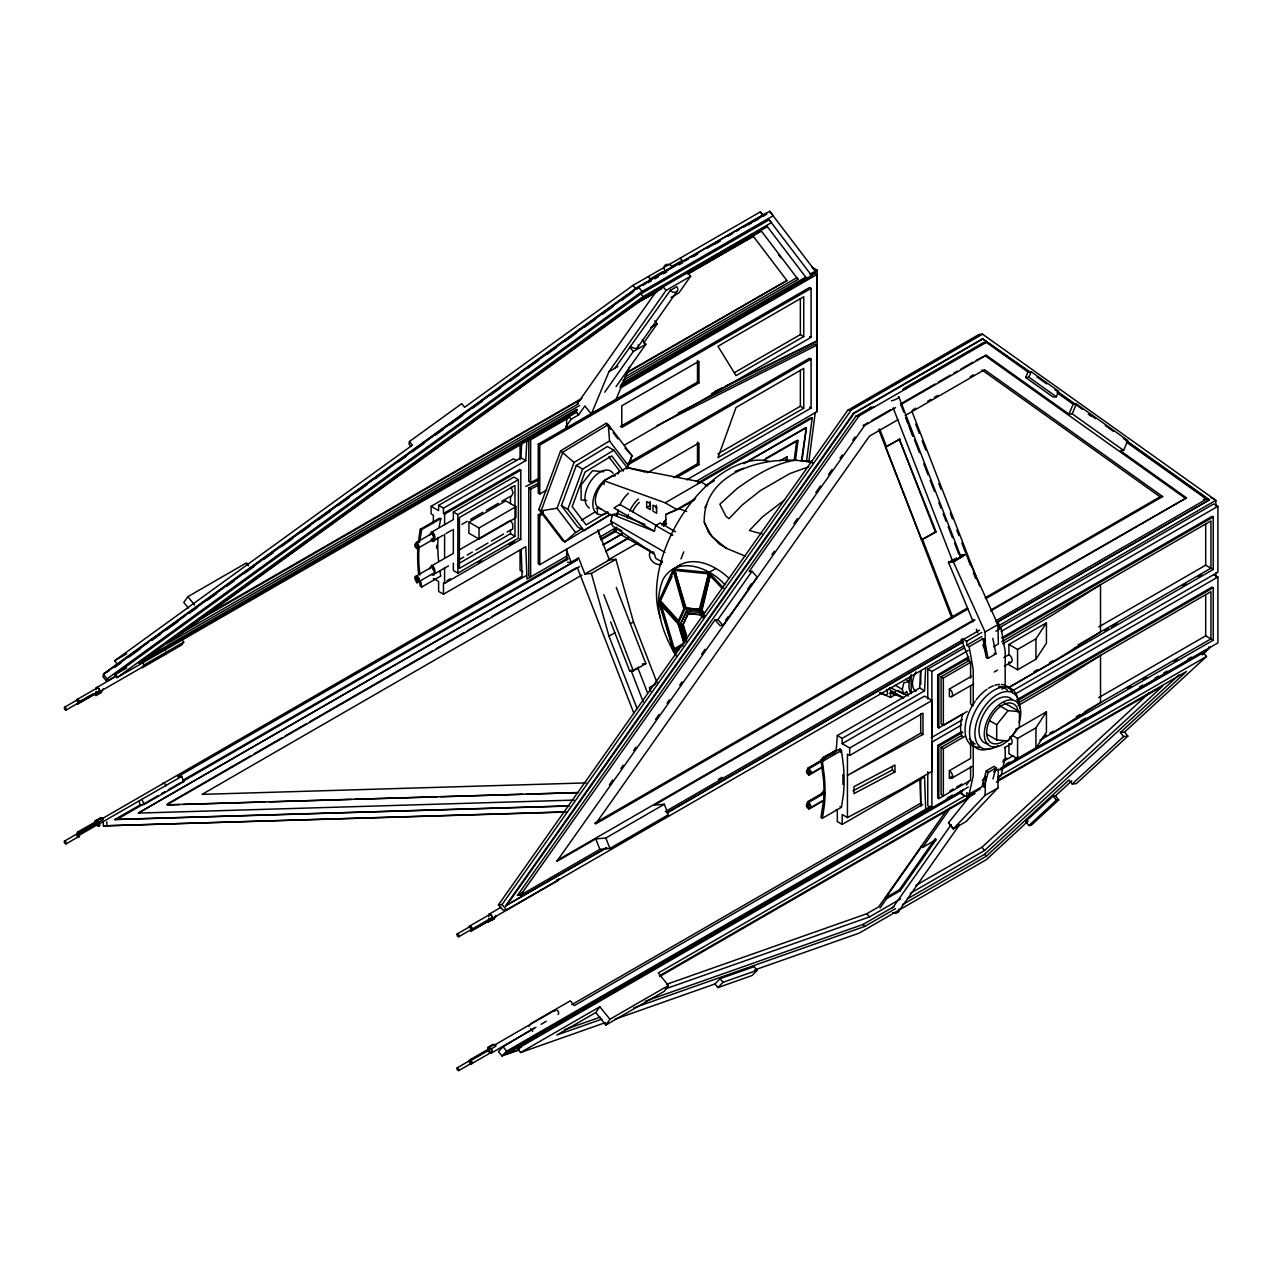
<?xml version="1.0" encoding="UTF-8"?>
<svg xmlns="http://www.w3.org/2000/svg" width="1282" height="1282" viewBox="0 0 1282 1282"><rect width="100%" height="100%" fill="white"/><g stroke="black" fill="none" stroke-linecap="round" stroke-linejoin="round"><path stroke-width="1.5" d="M911.133 693.594L911.133 674.492M970.362 795.497L948.52 822.756L953.263 828.973L985.073 795.369L985.538 776.539L982.3 780.594M953.263 828.973L966.099 821.57L997.909 787.965L998.374 769.136L993.55 771.908M813.012 462.85C771.876 452.867 702.248 469.805 704.299 522.527L711.75 536.533L726.413 548.343L745.179 556.1M433.348 522.832L433.348 515.092L431.105 513.794L431.105 506.326L438.604 510.653L438.604 505.348L520.941 457.802L521.726 442.498M438.604 505.348L443.476 508.153L525.812 460.607L526.886 439.566M821.281 761.171L822.595 757.742L836.201 750.739L837.322 735.548L919.675 688.001L920.54 670.79M837.322 735.548L842.194 738.352L924.546 690.806L925.7 667.858M597.236 513.729L597.62 507.047M429.678 535.091L431.617 531.533C434.951 533.072 436.136 538.873 433.604 541.549L430.992 540.043M429.678 568.823L431.617 565.266C434.951 566.804 436.136 572.605 433.604 575.298L431.617 574.624M469.516 927.431C470.157 924.61 473.427 929.963 470.686 929.354M418.301 542.158L420.272 529.306L439.309 518.313L440.784 518.569L439.117 526.918M419.486 542.366L421.73 529.562L440.784 518.569M786.09 460.847L786.94 456.857L786.411 460.815M794.151 460.414L796.747 440.559L798.045 440.447L795.449 460.302M801.33 461.264L806.362 427.659L801.987 461.2M806.474 461.664L812.195 417.996L809.92 418.204L697.408 483.17M808.814 461.969L815.304 412.355M76.84 700.629C77.962 697.777 80.622 704.187 77.641 702.376M106.582 681.239L106.983 678.899L642.074 291.463L773.254 215.729L769.697 211.29L638.5 287.024L103.425 674.444L103.025 676.8L106.582 681.239L116.598 675.47M763.415 215.713L760.338 211.883L632.988 285.389L464.629 407.291L461.712 403.67L409.455 441.505L409.006 444.085L410.961 446.521M822.419 818.253L824.374 805.4A166.596 96.182 60 0 0 824.374 776.604L822.419 761.492L820.961 760.05L840.014 749.057L841.473 750.483L843.428 765.61A166.596 96.182 60 0 1 843.428 794.407L841.473 807.259L822.419 818.253L820.961 817.515L823.621 800.112A151.004 87.176 60 0 0 823.621 780.546L820.961 760.05M662.554 562.269L655.759 558.343L654.365 553.952L612.443 525.892L610.937 521.149L612.476 514.563L617.555 513.441L644.91 524.354M617.555 513.441L618.325 510.156M612.476 514.563L654.397 531.293L655.759 525.476L660.166 522.928L675.486 531.774M908.185 696.174L906.662 691.431L903.81 694.107L902.288 689.347L903.826 682.777L908.906 681.655L910.06 676.72M699.315 609.463L700.116 609.367L686.078 607.972L674.749 570.442L685.277 608.085L699.315 609.463L708.513 573.615M705.02 616.193L699.94 610.841L708.946 572.525L715.677 568.631M703.93 613.133L701.414 610.488L710.308 575.009L702.023 610.28L704.539 612.924M433.396 537.783L432.595 538.793M430.448 568.343C432.483 562.75 436.89 574.368 432.306 573.903L416.938 582.765C409.423 571.131 424.679 577.108 416.938 582.765M821.361 793.718L823.22 791.363L825.207 792.981M822.05 794.439L823.397 792.709L824.871 793.911M986.291 770.835L982.316 785.578L984.127 787.18L988.102 772.453L995.97 767.902L994.159 766.299L986.291 770.835L988.102 772.453M992.989 778.959L995.97 767.902M610.28 514.37L564.817 541.917L562.574 540.619L538.857 509.515L560.603 450.863L606.049 423.3L608.293 424.598L632.01 455.703L627.267 468.539M575.586 532.511L557.077 508.233L574.048 462.449L609.527 440.944L608.293 424.598L562.846 452.161L541.116 510.829L564.817 541.917L575.586 532.511L582.348 528.408M610.264 514.707L584.031 530.604L577.653 526.934L561.404 505.605L576.307 465.414L607.46 446.521L613.822 450.19L627.763 468.475M584.031 530.604L567.782 509.291L582.669 469.084L613.822 450.19M617.956 474.148L619.302 470.51L608.838 456.793M626.674 468.875L632.01 455.703L625.023 448.187M565.586 427.114L571.147 419.214L578.567 414.919L584.864 405.961L591.355 414.038L608.966 371.684L666.063 290.437L690.597 276.271L686.944 271.736M629.67 366.716L615.889 399.872L591.355 414.038M1025.648 377.501L1027.972 372.004L1031.209 371.716L1058.692 391.282L1056.368 396.779L1053.131 397.083L1025.648 377.501L1028.885 377.212L1056.368 396.779M1028.885 377.212L1031.209 371.716M976.099 360.322L986.291 355.242L1068.964 414.118L1073.162 404.183L1076.399 403.894L1127.84 440.527L1123.625 450.447L1120.388 450.735L1186.523 497.849L990.617 610.953M1068.964 414.118L1072.201 413.83L1076.399 403.894M680.181 565.106L673.435 569L658.724 601.514L673.435 651L676.159 653.884M659.942 601.37L673.435 571.548L683.851 608.758L678.114 621.433L659.942 601.37L671.976 576.644M678.114 621.433L681.495 615.825M684.203 642.715L678.418 623.26L684.732 609.335L673.435 569L708.946 572.525L723.961 588.374M685.533 641.945L680.309 624.35L686.062 611.642L691.142 611.386M680.309 624.35L687.184 610.985M686.799 639.205L682.665 625.279L687.825 613.838L701.062 614.655L703.562 617.283M682.665 625.279L688.578 613.405M430.736 534.033C434.261 530.075 435.64 543.456 431.393 538.969M704.828 507.704L706.702 504.547M1008.95 644.461L1017.571 649.445L1035.936 638.837L1046.433 622.828L1046.433 643.163L1035.936 659.188L1017.571 669.781L1008.95 664.813L1008.95 661.993A4.503 2.596 60 0 0 1012.139 660.15A4.503 2.596 60 0 0 1008.95 654.637L1008.95 644.461L1046.433 622.828M1035.936 727.839L1046.433 711.831L1046.433 732.166L1035.936 748.175L1035.936 727.839L1017.571 738.448L1012.395 735.451M661.8 525.123L664.268 521.518A16.81 9.711 -60 0 1 666.143 519.418M895.509 691.687L893.346 693.546L889.612 693.177M248.58 565.699L246.352 562.926L187.861 596.691L183.807 602.46L188.278 608.021M141.853 667.377L144.209 664.909L183.727 642.09L182.108 640.071M183.727 642.09L181.691 644.974L142.174 667.794M577.156 403.958L656.592 290.934M614.847 368.287L670.39 290.341L676.768 286.655A4.503 3.558 35.1 0 1 676.335 291.927A4.503 3.558 35.1 0 1 670.39 290.341M604.735 392.18L633.324 351.508L645.84 344.281L642.266 339.842M637.731 347.326L677.072 291.335M643.66 343.063L657.185 323.801L654.765 320.772M690.597 276.271L678.931 292.889L671.063 297.424M616.097 386.587L645.84 344.281M528.809 1026.497L530.844 1023.613L570.362 1000.793L574.256 1005.649L922.736 804.439M595.793 1012.524L599.848 1006.755L609.912 1019.27L605.841 1025.039L595.793 1012.524L556.789 1035.039L601.867 1019.142M960.09 791.074L964.304 796.33L658.323 972.99L668.387 985.505L664.332 991.274L605.841 1025.039M947.061 809.615L878.699 906.871L866.856 913.713L666.608 984.32M921.774 846.441L885.814 897.608L899.339 889.804L935.299 838.636L936.116 839.646L900.14 890.814L886.615 898.618L880.029 907.993M921.454 846.04L922.591 847.45L950.635 807.548M960.731 793.173L963.327 789.504M966.484 785.017L969.625 780.53M892.56 908.009L951.212 824.566M898.121 912.111L958.84 825.72M963.695 645.92L506.614 909.819L503.041 910.14L498.426 904.884L847.787 410.24L978.967 334.49L982.541 334.169L1215.849 500.333L1215.849 506.23M498.426 904.884L501.999 904.563L851.344 409.92L982.541 334.169M606.819 847.755L505.573 905.813L853.395 413.333L982.509 338.785L1030.504 372.325M506.374 905.749L854.197 413.269L983.31 338.72M975.009 619.959L654.269 805.144L664.332 804.247L668.387 814.711L609.912 848.46L599.848 849.373L520.556 895.14L517.479 895.413L855.943 416.169L871.247 407.339M520.556 895.14L714.987 619.847L717.904 619.591L752.037 571.275L757.117 577.06L723 625.376L720.083 625.632L714.987 619.847M1027.972 372.004L986.371 342.374L859.036 415.897L749.105 571.532L752.037 571.275M609.383 784.808L612.844 779.905M620.905 768.479L623.212 765.21M633.596 750.515L635.904 747.246M655.519 719.49L658.964 714.587M667.041 703.161L669.348 699.892M679.732 685.197L682.04 681.928M701.639 654.173L705.1 649.269M725.868 619.879L728.176 616.61M747.775 588.855L751.236 583.951M771.988 554.561L774.296 551.292M793.911 523.537L797.372 518.633M815.817 492.512L820.432 485.974M828.509 474.548L831.97 469.645M840.031 458.219L842.338 454.95M852.722 440.255L855.03 436.986M895.541 407.628L864.725 425.416L556.789 861.408L595.793 838.909L605.841 838.011L664.332 804.247M95.14 693.754L96.022 695.549L101.262 692.52L103.137 688.851M493.073 918.729L495.701 916.79L493.81 919.162L487.817 921.758L493.81 919.162M996.707 739.922L996.707 724.779L1008.069 710.645L1019.43 711.67L1019.43 726.814L1008.069 740.948L996.707 739.922L986.435 733.993M534.418 1028.052L503.041 1046.753L498.426 1051.544L501.999 1055.983L518.986 1049.99M501.999 1055.983L506.614 1051.208L930.876 806.25M714.987 983.951L720.083 978.679L754.201 966.644L757.117 970.282L752.037 975.554L717.904 987.589L714.987 983.951L614.943 1019.238M717.904 987.589L723 982.316L757.117 970.282M64.404 841.184L64.453 843.059L66.039 843.909L78.779 836.553L78.731 834.694L77.144 833.829L64.404 841.184L65.991 842.05L66.039 843.909M77.144 833.829L77.016 835.335M469.821 926.678L457.081 934.033L457.37 936.229L458.716 936.757L490.83 918.297A2.067 1.186 60 0 0 491.855 916.838A2.067 1.186 60 0 0 490.061 914.611A2.067 1.186 60 0 0 489.035 916.085M458.716 936.757L458.668 934.882L457.081 934.033M616.818 527.96L613.966 530.636L654.365 553.952M915.749 885.477L981.964 847.242L1149.778 692.376M910.268 893.378L984.56 850.479L1162.678 686.094L996.338 782.132M907.624 898.714L984.672 854.245L1179.055 674.845M1202.644 653.916L1209.984 647.138M1202.147 654.878L1209.487 648.099L1208.686 647.09M902.4 904.691L986.291 856.264L1068.964 779.969L1072.201 784.007L1076.399 783.59L1127.84 736.124L1124.586 732.086L1120.388 732.503L1123.625 736.541L1127.84 736.124M1120.388 732.503L1186.523 671.464L997.54 780.562M1055.455 795.882L1058.692 799.92L1031.209 825.288L1028.885 825.528L1025.648 821.49L1053.131 796.122L1055.455 795.882L1071.8 780.802M1124.586 732.086L1206.474 656.512L1203.381 652.682L1000.072 770.065M1072.201 784.007L1123.625 736.541M1028.885 825.528L1056.368 800.16L1058.692 799.92M822.627 759.585L824.374 759.729M77.192 699.94L64.453 707.295L64.629 709.443L65.991 710.068L98.265 691.655A2.067 1.186 60 0 0 99.323 690.357A2.067 1.186 60 0 0 97.752 688.065A2.067 1.186 60 0 0 96.422 688.979M65.991 710.068L66.039 708.257L64.453 707.295M457.129 1067.874L457.081 1069.685L458.668 1070.662L471.407 1063.307L471.472 1061.496L469.869 1060.518L457.129 1067.874L458.716 1068.851L458.668 1070.662M469.869 1060.518L469.661 1061.945M97.881 819.839L100.509 817.676L103.137 818.317L103.137 819.615L78.41 833.909L78.41 835.447M607.892 512.672A21.297 12.291 -60 0 1 592.957 506.166A21.297 12.291 -60 0 1 603.998 480.734L611.786 476.231A21.297 12.291 -60 0 1 615.424 475.862M129.001 656.384L117.672 664.589L114.579 660.759L412.371 445.126L409.455 441.505M765.931 213.213L636.817 287.761L104.082 673.483L109.291 670.486M135.491 651.689L148.44 642.298M153.311 638.789L167.894 628.228M172.75 624.703L185.714 615.328M195.425 608.293L205.152 601.242M210.008 597.732L224.59 587.172M232.683 581.307L244.029 573.102M250.503 568.407L261.849 560.202M269.941 554.337L281.287 546.116M287.761 541.421L303.962 529.69M307.215 527.351L320.163 517.96M325.035 514.451L337.983 505.06M344.473 500.365L357.438 490.99M362.293 487.464L376.876 476.92M381.732 473.395L396.314 462.834M404.407 456.969L414.134 449.934M418.99 446.408L433.572 435.864M441.665 429.999L453.011 421.778M459.485 417.083L475.686 405.368M478.939 403.013L490.269 394.808M496.759 390.113L512.96 378.382M516.197 376.043L529.162 366.652M534.017 363.127L548.6 352.582M553.455 349.057L568.038 338.496M576.131 332.631L585.858 325.596M590.714 322.086L605.296 311.526M613.389 305.661L624.735 297.44M627.972 295.1L634.462 290.405M114.611 667.457L121.085 662.762M129.178 656.897L140.523 648.692M151.853 640.487L159.946 634.622M166.42 629.927L177.765 621.722M189.095 613.517L197.188 607.652M206.915 600.617L216.626 593.582M226.337 586.547L234.43 580.698M244.157 573.663L253.868 566.628M263.579 559.593L273.29 552.558M281.399 546.693L292.729 538.488M300.821 532.623L310.532 525.588M318.641 519.723L329.971 511.518M338.063 505.653L349.409 497.448M355.883 492.769L367.213 484.548M375.305 478.699L386.651 470.494M397.981 462.273L406.074 456.424M412.548 451.729L423.893 443.524M435.223 435.319L443.316 429.454M449.79 424.759L462.754 415.384M472.465 408.349L482.176 401.314M490.269 395.449L499.996 388.414M509.707 381.379L519.418 374.344M527.511 368.479L538.857 360.274M546.949 354.425L556.66 347.39M564.769 341.525L576.099 333.32M584.191 327.455L595.521 319.25M602.011 314.555L613.341 306.35M621.433 300.485L632.763 292.28M114.691 674.845L640.856 293.882L769.152 219.815L771.427 222.635L643.131 296.703L116.966 677.665L114.691 674.845L126.646 667.938M767.389 226.658L641.929 299.091L138.793 663.387L577.477 410.112M219.895 604.735L203.694 616.466L581.932 398.333M223.132 602.396L257.137 577.781M260.374 575.426L336.493 520.316M339.73 517.976L373.735 493.346M376.972 491.006L410.977 466.376M414.214 464.036L582.637 342.086M585.874 339.746L619.895 315.116M623.132 312.776L636.08 303.401L656.721 291.495M784.648 499.948L762.47 516.87L749.377 530.508L762.117 533.921M1051.705 733.416L1100.517 702.632L1100.517 655.406L1051.705 686.174L1018.116 705.581M581.435 520.22L594.816 512.111M607.86 511.742L586.146 524.915L572.189 506.614L584.977 472.097L611.722 455.895L623.34 471.135M488.698 1051.993L488.57 1047.779L493.81 1044.75L495.701 1044.958L495.701 1046.256L470.959 1060.551A2.067 1.186 60 0 1 471.984 1063.195A2.067 1.186 60 0 1 470.206 1063.355M649.397 279.348L663.098 271.447M671.656 266.496L681.928 260.567M639.478 287.264L636.08 289.235L632.988 285.389M642.875 285.309L646.272 283.338M685.037 260.967L688.45 258.996M691.863 257.025L695.261 255.07M707.199 248.179L717.423 242.266M727.647 236.369L732.759 233.42M736.156 231.449L739.57 229.478M742.967 227.523L746.38 225.552M751.492 222.603L754.906 220.632M758.303 218.661L761.716 216.69M647.955 282.793L651.4 280.806M654.846 278.819L658.291 276.832M663.451 273.851L666.896 271.864M678.947 264.909L682.393 262.922M694.443 255.967L697.889 253.98M715.1 244.029L720.26 241.048M747.807 225.151L751.252 223.164M754.697 221.177L758.127 219.19M763.303 216.209L766.748 214.222M643.003 297.28L646.448 295.293M651.593 292.328L661.913 286.367M673.947 279.428L677.377 277.441M689.412 270.502L692.841 268.515M696.286 266.528L699.716 264.541M711.75 257.602L716.91 254.621M720.34 252.634L723.785 250.647M727.215 248.66L732.375 245.695M749.553 235.76L752.999 233.789M692.825 270.646L753.319 236.305L687.985 274.028M662.009 288.546L639.718 301.414L166.884 643.756L579.576 405.497M687.713 273.691L761.428 231.145L798.045 279.364L622.924 380.466M657.041 291.895L636.08 303.401M650.903 327.439L657.185 323.801M608.966 371.684L617.972 366.476M114.579 660.759L126.646 653.788M627.026 372.293L786.94 280.566L625.632 373.703M202.396 618.052L580.522 399.728M174.256 637.138L578.278 403.878M625.087 376.86L796.747 277.745L798.045 279.364M810.224 274.124L817.131 270.133L817.131 411.522M141.597 660.583L576.836 409.311M621.914 383.27L805.721 277.152L806.362 277.97L620.841 385.081M812.355 273.771L815.833 271.768L769.697 211.29M96.262 687.793L116.598 676.063M76.76 699.716L96.631 688.242M542.59 430.736L547.767 427.739M620.264 385.882L623.725 383.895M627.17 381.892L632.347 378.911M635.808 376.908L639.253 374.921M642.715 372.934L647.891 369.937M666.88 358.976L677.233 352.999M689.315 346.012L692.761 344.025M704.844 337.054L708.305 335.051M713.481 332.07L716.926 330.067M720.388 328.08L723.833 326.093M729.009 323.096L732.471 321.109M735.916 319.106L739.377 317.119M751.46 310.148L756.636 307.151M760.082 305.164L763.543 303.161M766.989 301.174L772.165 298.177M798.061 283.226L801.506 281.239M806.698 278.258L815.32 273.274L817.195 274.348L817.195 340.868L725.868 386.01M116.966 677.665L576.772 412.211M620.039 387.228L812.195 276.287L769.152 219.815M568.631 417.852L530.652 439.79L530.652 482.465L539.61 478.042M620.424 387.965L817.195 274.348M92.544 694.091L77.641 702.696L77.529 703.914L99.147 691.383M77.641 703.994L95.269 693.818M99.515 691.831L165.843 653.532M546.677 489.996L539.754 494.003L538.264 493.121L538.264 444.181L809.583 287.521L811.089 288.386L811.089 337.342L624.446 445.11M431.105 506.326L513.457 458.78L516.454 460.51M575.057 424.23L566.644 429.085L566.644 417.788M578.406 422.291L581.772 420.336M585.137 418.397L590.185 415.48M538.264 444.181L539.754 445.046L811.089 288.386M443.476 508.153L443.476 513.489L519.675 469.484L520.796 470.141L520.796 539.369L444.598 583.374L443.476 582.717L443.476 594.207L438.604 591.403L438.604 581.531L433.348 578.503M443.476 513.489L444.598 514.13L520.796 470.141M432.306 531.758L453.347 519.611L453.347 512.015L513.89 477.064L518.393 479.66L518.393 538.168L457.85 573.134L453.347 570.538L453.347 563.038M453.347 512.015L457.85 514.611L518.393 479.66M416.938 542.142C423.989 553.055 409.679 547.446 416.938 542.142L432.306 533.264M620.296 426.585L697.488 382.02L698.978 382.885L698.978 361.252L621.786 405.817L621.786 427.451L698.978 382.885M416.938 548.808L432.306 539.93M432.306 541.453L443.059 535.235M446.056 533.504L451.889 530.139M462.001 524.306L467.193 521.293M470.654 519.306L482.785 512.303M486.247 510.3L498.361 503.313M501.823 501.31L510.492 496.31L510.492 503.714M468.924 522.143L505.797 500.861L515.909 506.694L515.909 517.768L479.035 539.065L468.924 533.216L468.924 522.143L479.035 527.992L515.909 506.694M734.362 372.693L800.369 334.586L803.75 336.525L803.75 296.719L717.936 346.268L736.044 375.626L803.75 336.525M432.306 565.49L453.347 553.343L453.347 529.29M458.539 550.347L510.492 520.348L512.752 524.082L512.752 528.937L507.015 532.046M416.938 575.65L432.306 566.788M433.925 574.256L448.492 565.843M460.27 559.032L463.731 557.045M467.193 555.042L472.385 552.045M475.862 550.042L487.977 543.039M491.439 541.036L503.554 534.049M612.347 522.784L539.754 564.689L538.264 563.824L538.264 514.867L543.44 511.871M628.132 462.978L809.583 358.223L811.089 359.088L811.089 408.045L686.655 479.885M538.264 514.867L539.754 515.733L543.215 513.729M627.908 464.853L811.089 359.088M458.267 563.856L510.492 533.713L514.979 536.309L514.979 485.461L459.405 517.543L459.405 568.391L514.979 536.309M603.998 484.612L603.998 480.734L626.85 467.529L701.174 482.032L707.76 485.846M419.47 581.034L420.272 586.082L421.73 587.028L440.784 576.035L439.87 570.891M446.937 580.73L450.399 578.727M478.106 562.718L481.567 560.731M509.291 544.722L514.483 541.725M647.522 472.705L698.978 442.995L698.978 464.629L676.688 477.497M443.476 594.207L525.812 546.661L526.982 579.047L566.9 556.067M673.467 477.625L697.488 463.763L698.978 464.629M717.984 453.796L800.369 406.234L803.75 408.189L803.75 368.383L736.044 407.468L717.936 457.738L803.75 408.189M77.529 834.951L77.529 832.098L95.269 822.002L95.269 820.704L103.137 818.317M103.025 818.188L522.111 576.227L521.149 549.561M76.76 835.415A2.067 1.186 60 0 1 77.641 833.46L97.512 822.002M526.293 575.554L177.797 776.748L181.691 776.411L183.727 781.635L144.209 804.455L140.315 804.792L114.691 819.583L568.839 806.025M79.131 834.021L93.538 825.704M79.292 835.191L99.147 823.733M646.673 507.512L650.343 509.627L650.343 503.634L646.673 501.518L646.673 507.512L650.038 505.557L650.038 501.566M99.515 823.701L181.691 776.411M599.704 537.126L616.786 527.19M696.238 481.327L817.195 411.57L817.195 345.05L815.32 343.961L678.29 412.884M183.294 779.985L567.573 558.119M600.473 539.129L616.049 530.139M603.998 480.734L665.198 502.8L701.174 482.032M114.691 819.583L116.966 819.39L158.055 795.673M161.484 793.686L164.929 791.699M168.359 789.712L180.393 782.773M568.118 558.92L182.108 781.78L183.727 781.635M601.002 539.93L616.578 530.94M699.668 482.961L812.195 417.996M567.445 562.413L571.147 562.093L578.567 557.798L584.864 574.032L591.355 573.455L615.889 559.289L633.5 621.978L657.185 683.05M139.866 812.147L576.836 559.865M602.844 544.85L621.914 533.841M705.148 485.782L708.609 483.779M748.496 460.751L805.721 427.723M138.136 813.141L577.477 559.801M603.485 544.786L622.571 533.777M705.805 485.718L714.475 480.718M743.945 463.699L806.362 427.659M665.839 524.402L665.839 514.419L676.736 509.467L665.198 502.8M674.492 510.765L695.581 498.586M167.317 803.958L250.551 755.915M254.012 753.912L281.768 737.887M285.229 735.884L306.045 723.881M309.507 721.878L432.611 650.791M436.088 648.788L463.828 632.779M467.305 630.776L488.105 618.757M491.567 616.754L576.531 567.702M607.748 549.674L628.565 537.671M765.546 458.587L796.747 440.559M665.839 514.419L679.348 508.714L694.315 500.076M579.576 566.58L166.884 804.84L577.862 792.58M605.585 551.564L628.116 538.552M763.367 460.462L798.045 440.447M663.772 526.053L664.268 521.518M663.435 525.796L666.704 523.921L663.772 522.239M586.082 782.901L202.075 794.359L581.932 575.057M607.956 560.026L637.763 542.975M779.68 460.895L786.94 456.857M902.704 390.113L906.15 388.125M584.864 574.032L609.399 559.865L615.889 559.289M868.234 422.595L863.107 425.56L864.725 425.416M871.664 420.624L890.493 409.743M900.765 403.814L935.011 384.039M938.44 382.068L950.427 375.145M953.84 373.174L957.269 371.203M960.699 369.216L972.685 362.293M900.685 404.663L986.291 355.242M912.351 410.128L915.749 408.157M927.639 401.298L931.036 399.343M934.434 397.372L937.815 395.417M970.089 376.796L973.487 374.825M897.785 419.807L869.452 436.168L595.537 824.006L967.91 608.998M905.076 415.592L984.56 369.697L1162.678 496.551L985.938 598.598M899.339 439.229L885.814 447.033L921.774 539.738L936.116 531.854L899.339 439.229L935.299 531.934M885.493 447.049L900.14 439.149M637.154 708.802L608.966 636.144L614.847 632.747M630.423 623.757L633.5 621.978M686.062 611.642L701.062 612.363M687.825 613.838L701.062 614.655M610.633 621.882L629.766 671.191L631.048 670.438A4.503 0.945 -21.2 0 0 635.568 669.076A4.503 0.945 -21.2 0 0 638.436 667.121M629.766 671.191L633.324 670.871L645.84 663.643L616.273 587.444M659.942 603.854L673.435 649.253L683.851 643.227L678.114 623.917L659.942 603.854L660.871 603.469M673.435 651L683.114 645.407M678.691 649.525L674.909 651.865L679.38 649.269M655.615 683.963L649.317 687.585L650.775 691.318M921.454 539.754L936.116 531.854M953.504 559.513L948.52 562.381L973.262 621.85M893.137 407.82L952.35 560.442L956.725 557.91M963.231 555.907L953.407 562.045L948.52 562.381L953.263 561.66L966.099 554.257L997.909 624.59L998.374 643.965L993.55 646.737M594.672 823.236L966.644 608.469M985.201 597.765L1160.082 496.791L1162.678 496.551M556.901 860.559L973.839 619.847M991.13 609.863L1186.523 497.849M517.479 895.413L522.671 892.416M718.545 779.328L722.006 777.325M665.246 811.618L979.448 630.199M996.258 620.488L1206.474 499.131L1126.189 441.953M489.115 914.162L501.022 907.287M469.549 926.133L489.42 914.675M505.573 905.813L606.017 847.819M666.624 812.82L962.766 641.849M997.412 621.85L1209.487 499.804L1123.256 438.38M667.441 812.756L963.583 641.785M996.483 622.78L1209.487 499.804M963.615 639.462L966.676 641.224L981.804 632.491M982.829 644.862L985.538 651.368L985.073 631.994L997.909 624.59M998.229 625.985L1215.849 500.333L1210.977 497.528M491.775 918.745L558.103 880.462M469.18 927.543A2.067 1.186 60 0 1 470.206 926.085A2.067 1.186 60 0 1 471.984 928.296A2.067 1.186 60 0 1 470.959 929.771L470.959 931.069L488.698 920.973L488.698 918.12M470.959 931.069L488.698 920.973M966.676 641.224L966.676 645.279L981.804 636.545M927.767 699.01L927.767 669.06L964.176 648.035M998.838 628.02L1213.782 503.922L1217.9 506.31L1217.9 572.221L1011.482 691.383M966.676 645.279L969.144 646.705L982.973 638.724L986.291 657.858L988.102 658.339L995.97 653.788L992.797 638.34M995.97 631.225L1001.098 628.26L1005.184 651.208L1005.184 687.248L1001.819 689.187M927.767 669.06L931.886 671.431L968.295 650.423M1001.226 631.401L1217.9 506.31M879.724 692.729L890.573 697.392L895.781 694.395M962.83 714.058L938.825 727.92L937.703 727.279L937.703 674.781L968.759 656.849M1001.546 637.923L1212.083 516.374L1213.221 517.015L1213.221 569.512L1009.142 687.328L1008.021 686.671M937.703 674.781L938.825 675.438L968.166 658.499M1002.684 638.58L1213.221 517.015M967.157 711.542L943.344 725.292L941.1 723.993L941.1 676.752L968.823 660.743M1001.755 641.737L1210.945 520.957L1210.945 568.198L1078.114 644.894M941.1 676.752L943.344 678.05L970.602 662.313L970.602 678.178M1002.572 643.852L1051.705 615.488L1100.517 584.704L1100.517 631.946L1051.705 662.73L1007.989 687.969M842.194 738.352L842.194 743.672L924.546 696.126L932.03 700.453L932.03 771.315L900.365 789.6L847.434 817.563L842.194 814.535L842.194 824.406L837.322 821.602L837.322 810.112L836.201 809.455M823.22 757.614L836.826 749.762M823.893 757.838L834.774 752.518M808.077 768.062C816.089 776.523 802.244 776.539 808.077 768.062L821.73 760.178M808.541 768.222L822.195 760.338M809.006 768.607L822.659 760.723M822.419 761.492L841.473 750.483M949.369 689.043A4.503 2.596 60 0 1 952.558 694.556A4.503 2.596 60 0 1 949.369 696.398L949.369 689.043L971.5 676.255M1003.854 657.586L1008.95 654.637M842.194 743.672L849.678 747.999L932.03 700.453M808.237 773.415C814.294 763.784 799.231 775.594 811.65 771.443M808.541 774.905L822.195 767.005M809.006 775.049L822.659 767.165M847.434 817.563L847.434 754.153L849.678 755.451L922.96 713.145L922.96 734.426L847.434 775.434L920.716 733.128L922.96 734.426M951.629 696.623L973.759 683.835M994.191 672.04L997.588 670.085M1004.399 666.143L1011.21 662.217M1098.722 626.93L1205.689 565.17L1210.945 568.198M808.045 801.571C816.586 810.593 801.843 810.593 808.045 801.571L823.397 792.709M808.541 801.747L823.893 792.869M1033.965 671.704L1037.426 669.701M1049.525 662.714L1052.987 660.711M1073.739 648.74L1077.201 646.737M1080.662 644.75L1084.107 642.747M1104.86 630.76L1108.321 628.773M1111.782 626.77L1116.975 623.773M1182.693 585.826L1186.154 583.839M1198.253 576.852L1201.715 574.849M809.038 802.147L824.406 793.286M931.229 737.743L962.365 719.763M808.541 808.862L822.195 800.962M809.038 809.022L824.406 800.144M961.308 725.147L931.886 742.134L931.886 808.029L927.767 805.657L927.767 771.7M1014.959 694.171L1217.9 576.996L1217.9 642.907L1001.226 767.998M970.602 766.348L970.602 780.241L938.825 798.622L937.703 797.965L937.703 745.483L961.708 731.621M1016.674 699.892L1212.083 587.06L1213.221 587.717L1213.221 640.199L1039.846 740.275M937.703 745.483L938.825 746.124L962.83 732.262M1017.796 700.549L1213.221 587.717M965.458 735.98L943.344 748.736L943.344 795.978L941.1 794.68L941.1 747.438L961.516 735.66M1017.764 703.177L1210.945 591.643L1210.945 638.885L1084.925 711.638M842.194 824.406L924.546 776.86L925.7 809.246M1015.777 729.538L1046.433 711.831M952.782 776.075L949.369 778.03L949.369 770.674L970.602 758.415L970.602 742.006M951.629 778.254L972.06 766.46M1004.399 747.791L1011.21 743.848M469.324 1062.057A2.067 1.186 60 0 1 470.206 1060.102L487.817 1049.942L487.817 1047.346L493.073 1044.317L495.701 1044.958M494.227 1045.247L555.443 1009.896M470.959 1060.551L470.959 1059.253L488.698 1049.141M1098.722 697.616L1205.689 635.856L1210.945 638.885M571.692 1004.703L921.341 802.82M471.616 1063.739L491.471 1052.266M491.775 1052.778L535.988 1027.251M541.084 1024.302L546.196 1021.353M1076.255 716.654L1079.732 714.651M949.786 790.994L953.231 789.007M956.692 787.004L961.869 784.023M1003.277 760.114L1006.723 758.111M1042.971 737.198L1046.416 735.195M1049.878 733.208L1053.323 731.221M1080.934 715.276L1086.11 712.279M1127.535 688.37L1130.98 686.383M1143.063 679.412L1146.509 677.409M1174.12 661.464L1177.581 659.477M1002.572 761.796L1013.036 755.771M519.547 1049.397L506.374 1054.044L505.573 1053.035L931.597 807.067M947.19 798.077L952.382 795.064M1006.066 764.072L1009.527 762.069M1014.719 759.072L1018.18 757.085M1080.534 721.077L1085.726 718.08M1139.41 687.088L1142.871 685.085M1155.002 678.082L1158.463 676.095M1163.655 673.098L1167.117 671.095M1187.901 659.092L1191.363 657.089M931.886 808.029L968.295 787.02M506.374 1054.044L963.583 790.081M999.944 769.088L1209.487 648.099M605.505 1022.571L520.556 1052.522L517.479 1048.692L961.228 792.484M520.556 1052.522L599.848 1006.755M997.989 776.876L1206.474 656.512M960.571 793.254L966.676 796.779L966.676 792.725L969.144 794.151L982.973 786.17L982.973 783.142M997.684 777.677L1001.098 775.706L1005.184 757.47L1005.184 747.454M966.676 796.779L980.121 789.007M659.461 975.762L975.009 793.574M659.621 976.531L967.91 798.542M985.073 795.369L997.909 787.965M609.912 1019.27L668.387 985.505M922.591 847.45L936.116 839.646M665.422 988.887L869.452 916.934L900.701 898.89M645.295 1001.226L863.107 924.418L893.923 906.63M633.773 1007.892L864.725 926.437L895.541 908.65M95.269 695.116L101.262 692.52M95.269 820.704L101.262 818.108M853.059 790.754L892.32 770.017L892.32 766.556M894.948 771.94L853.988 793.59L853.988 786.667L894.948 765.017L894.948 771.94L892.32 770.017M528.777 488.057L530.652 489.147L530.652 576.996L528.777 575.922L528.777 488.057L539.466 482.689M530.652 489.147L539.562 484.66M657.025 425.592L817.195 345.05M525.812 486.423L538.328 480.173M711.686 393.526L817.131 340.836M715.116 391.314L722.279 387.773M677.008 566.628C693.963 555.122 715.628 565.57 728.785 578.198M678.114 623.917L679.043 623.533L675.149 619.238M673.435 649.253L674.364 648.852L661.432 605.36M78.779 836.553L77.433 836.04M564.561 1029.702L600.232 1017.123M505.573 1053.035L511.214 1051.048M517.479 1048.692L521.229 1047.362M754.697 969.961L859.036 933.168L986.371 859.645L1027.972 821.249L1025.648 821.49M796.33 460.078C774.2 463.219 755.082 475.718 737.278 488.394L719.859 504.227L725.852 516.133L729.009 518.681L742.15 505.028L760.482 490.541L789.872 473.571L808.589 466.824M511.165 496.535L513.104 492.977L511.165 487.176M557.077 508.233L541.116 510.829L538.857 509.515M961.34 554.978L966.099 554.257M685.277 608.085L686.078 607.972M986.371 342.374L983.294 342.647L903.217 388.895L906.294 388.606M870.125 407.436L874.34 407.067M847.787 410.24L851.344 409.92M853.395 413.333L854.197 413.269M855.943 416.169L859.036 415.897M1203.381 499.403L1206.474 499.131M642.266 663.964L645.84 663.643M964.304 638.949L961.228 639.221L969.625 660.903M141.853 799.247L144.209 804.455M103.217 822.034L103.425 825.864L566.195 811.843M890.669 691.719L892 691.639M167.573 804.904L179.544 804.551M183.534 804.423L265.342 801.987M269.332 801.859L351.124 799.423M355.114 799.311L436.922 796.859M440.912 796.747L522.703 794.295M526.694 794.183L578.567 792.629M138.793 813.092L574.048 800.096M116.966 819.39L569.112 805.881M103.425 825.864L564.625 812.099M603.838 471.728L592.492 470.718L581.131 484.852L581.131 499.996L586.803 500.493M674.749 570.442L707.712 573.711M684.732 609.335L699.94 610.841M420.272 529.306L421.73 529.562M653.916 552.189L649.99 552.414C647.106 558.103 655.374 566.404 661.192 564.208L661.832 560.538M626.85 467.529L645.936 472.241M982.316 638.548L984.127 639.029L988.102 658.339M994.159 653.307L995.97 653.788M679.348 508.714L686.671 511.502M903.233 697.889L890.573 692.665L890.573 697.392M889.772 687.408L903.81 694.107M840.014 806.522L841.473 807.259M817.131 270.133L812.259 267.329L814.631 270.294M809.583 336.477L811.089 337.342M1212.083 568.855L1213.221 569.512M1213.782 574.624L1217.9 576.996M809.583 407.179L811.089 408.045M1212.083 639.558L1213.221 640.199M995.569 621.017L998.63 622.78L998.63 626.834L1001.098 628.26M967.365 660.438L970.602 662.313M1004.014 702.76L1019.43 711.67M560.603 450.863L574.048 462.449M999.511 705.709L1008.069 710.645M576.307 465.414L582.669 469.084M656.801 525.748L619.767 504.371L613.998 507.976L654.397 531.293M655.759 525.476L672.778 535.299M989.864 720.821L996.707 724.779M520.941 457.802L525.812 460.607M919.675 688.001L924.546 690.806M604.175 482.144A16.81 9.711 -60 0 0 596.963 506.438L612.283 515.941M610.937 521.149L664.973 552.334M895.381 685.357L902.288 689.347M618.501 528.937L621.866 530.876M898.153 690.389L906.502 695.213M530.652 482.465L528.777 481.375L528.777 438.7M888.602 689.203L903.65 697.889M561.404 505.605L567.782 509.291M941.1 747.438L943.344 748.736M662.105 603.453L658.724 601.514L678.418 623.26M519.675 538.728L520.796 539.369M522.8 571.852L520.059 570.266L520.059 550.282M77.529 701.062L78.41 703.129A2.067 1.186 60 0 0 79.468 701.815A2.067 1.186 60 0 0 77.898 699.523A2.067 1.186 60 0 0 76.567 700.437M95.269 822.002L95.14 824.775M77.529 832.098L77.641 833.46M470.959 1059.253L471.087 1062.169L470.206 1060.102M726.445 548.359L719.09 543.84L708.674 532.655L704.331 522.03M879.789 692.905L885.99 695.1L887.657 693.674L887.016 689.251M1037.01 376.956L1046.785 383.911M1054.91 389.712L1082.569 409.407M1089.091 414.054L1095.597 418.685M1105.356 425.64L1113.497 431.425M982.509 338.785L1018.309 364.28M1021.562 366.604L1029.702 372.405M1058.98 393.254L1075.261 404.84M1088.274 414.118L1091.527 416.442M1127.327 441.937L1208.686 499.868M1057.057 392.725L1073.162 404.183M1072.201 413.83L1123.625 450.447M984.672 355.386L1184.905 497.993M981.964 369.937L1160.082 496.791M490.445 1048.804L490.83 1049.077A2.067 1.186 60 0 1 491.855 1051.737A2.067 1.186 60 0 1 490.061 1051.897M97.881 822.163L98.265 822.435A2.067 1.186 60 0 1 99.227 825.271A2.067 1.186 60 0 1 97.16 824.887M647.426 549L652.057 552.43M905.829 679.284L908.906 681.655M724.827 584.736C710.228 567.686 677.088 554.818 663.131 579.256C652.185 604.944 662.762 633.789 676.335 656.336M709.683 575.217L721.862 588.085M699.94 613.02L703.738 617.011M700.325 615.088L702.824 617.716M660.871 601.194L679.043 621.273M663.467 606.338L669.957 613.501M717.904 619.591L723 625.376M501.999 904.563L506.614 909.819M948.52 822.756L953.407 828.749M809.92 273.467L812.195 276.287M680.261 258.115L683.338 261.945M662.409 285.902L666.063 290.437M648.291 276.559L651.384 280.405M1053.131 796.122L1056.368 800.16M638.5 287.024L642.074 291.463M636.817 287.761L637.635 288.77M640.856 293.882L643.131 296.703M641.288 298.273L641.929 299.091M629.766 347.069L633.324 351.508M981.964 847.242L984.56 850.479M984.672 854.245L986.291 856.264M574.913 410.384L578.567 414.919M567.67 414.887L571.147 419.214M899.339 889.804L900.14 890.814M885.493 897.208L886.615 898.618M866.856 913.713L869.452 916.934M863.107 924.418L864.725 926.437M720.083 978.679L723 982.316M187.861 596.691L194.576 605.024M530.444 1028.517L532.703 1031.353M503.041 1046.753L506.614 1051.208M142.59 662.89L144.209 664.909M103.425 674.444L106.983 678.899M606.049 423.3L610.793 429.518M613.165 432.627L617.908 438.861M609.527 440.944L628.036 465.222M760.338 211.883L762.502 214.735M766.748 225.84L806.362 277.97M778.495 254.653L780.85 257.746M752.999 235.904L786.94 280.566M824.582 758.399L825.207 759.248M432.595 534.738L433.396 536.693M432.563 568.631L433.204 569.897M673.435 569L676.335 574.032M953.263 561.66L985.073 631.994M976.307 629.19L977.846 632.859M911.871 411.202L979.704 586.05M915.701 424.102L919.306 433.396M922.191 440.832L925.796 450.126M938.777 483.57L940.94 489.131M950.299 513.297L952.462 518.873M956.789 530.011L958.952 535.588M961.837 543.023L965.442 552.318M968.327 559.737L970.49 565.314M973.375 572.75L975.538 578.326M898.858 396.891L960.731 556.372M900.429 403.606L903.746 412.163M912.976 435.944L905.797 417.435L907.88 423.012M914.403 439.646L919.434 452.594M923.745 463.699L928.056 474.805M930.203 480.349L934.514 491.455M938.825 502.56L940.972 508.121M943.135 513.665L946.004 521.069M948.151 526.614L952.462 537.719M954.609 543.264L958.92 554.369M879.628 428.941L886.615 446.953M922.591 539.658L952.814 617.571M878.699 429.55L951.5 617.203M597.829 530.027L609.399 559.865M638.132 668.611L647.442 692.584M603.774 594.672L633.324 670.871M631.048 670.438L643.211 701.783M577.317 567.557L633.725 712.936M566.356 549.738L571.147 562.093M605.841 838.011L609.912 848.46M595.793 838.909L599.848 849.373M138.969 801.314L140.315 804.792M909.291 426.73L912.8 436.008M683.402 624.847L686.511 635.295M681.431 623.709L686.655 641.304M591.355 573.455L608.966 636.144M675.918 576.964L682.697 601.146M840.014 749.057L840.607 752.486M420.817 581.9L421.73 587.028M419.871 575.041L419.07 566.548A151.004 87.176 60 0 1 419.07 546.965M418.637 574.304L418.301 570.955A166.596 96.182 60 0 1 417.852 548.279M438.54 560.635L438.107 555.539A151.004 87.176 60 0 1 438.011 537.543M106.791 821.714L106.983 825.56M919.867 779.76L920.829 806.426M1215.849 572.99L1215.849 576.916M1205.689 523.825L1205.689 565.17M1205.689 594.528L1205.689 635.856M1035.936 638.837L1035.936 659.188M1017.571 649.445L1017.571 669.781M1017.571 738.448L1017.571 758.784L1008.95 753.8L1008.95 743.64M998.63 775.626L998.63 778.334M973.23 741.877L973.23 775.914L969.144 794.151M970.602 685.95L970.602 704.187L973.23 705.693L973.23 669.669L969.144 646.705M943.344 678.05L943.344 725.292M938.825 675.438L938.825 727.92M938.825 746.124L938.825 798.622M931.886 671.431L931.886 737.342M920.764 670.823L920.764 684.412M920.716 713.786L920.716 733.128M920.764 778.254L920.764 802.228M849.678 747.999L849.678 755.451M800.369 298.754L800.369 334.586M800.369 370.418L800.369 406.234M697.488 360.386L697.488 382.02M697.488 442.13L697.488 463.763M656.336 505.188L656.336 509.178M598.598 530.444L598.598 534.209M566.644 548.888L566.644 560.186M539.754 445.046L539.754 494.003M539.754 515.733L539.754 564.689M520.059 443.652L520.059 459.629M510.492 530.043L510.492 533.713M495.701 915.492L495.701 916.79M494.932 1044.526L494.932 1045.824M488.57 920.893L488.57 922.191M479.035 527.992L479.035 539.065M471.087 928.28L471.087 931.133M457.85 514.611L457.85 573.134M444.598 514.13L444.598 524.659M444.598 534.354L444.598 557.878M444.598 567.686L444.598 583.374M102.384 817.884L102.384 819.182M96.022 691.415L96.022 695.549M96.022 821.137L96.022 825.288M915.989 691.286A16.81 9.711 -60 0 1 915.989 671.864M911.005 693.37A21.858 12.612 -60 0 1 911.005 675.518M802.612 461.135A79.58 45.944 0 0 1 811.602 461.392M660.631 618.389A100.685 58.139 -60 0 1 685.037 510.877A100.685 58.139 -60 0 1 769.537 461.376M680.998 558.936A100.685 58.139 -60 0 1 683.755 551.869M735.067 471.488A94.051 54.309 -60 0 1 743.656 468.299M638.372 344.602A4.503 3.558 35.1 0 1 636.08 348.271A4.503 3.558 35.1 0 1 631.048 346.316M601.306 508.954A16.81 9.711 -60 0 1 598.854 508.185M589.367 507.96A21.297 12.291 -60 0 1 590.858 481.006A21.297 12.291 -60 0 1 613.068 473.282M598.71 507.592A21.297 12.291 -60 0 1 596.13 508.553M632.667 511.678A16.81 9.711 -60 0 1 639.333 502.432M617.043 515.508A21.858 12.612 -60 0 1 617.523 512.159M619.783 505.236A21.858 12.612 -60 0 1 628.436 493.233M627.491 517.912A21.858 12.612 -60 0 1 628.404 514.467M629.75 511.005A21.858 12.612 -60 0 1 638.404 498.986M96.07 689.331A2.644 1.522 60 0 1 97.56 687.489A2.644 1.522 60 0 1 99.756 690.71A2.644 1.522 60 0 1 97.881 691.976M166.019 653.131A2.644 1.522 60 0 1 164.705 653.884M165.154 650.182A2.644 1.522 60 0 1 165.538 650.759M97.881 821.682A2.644 1.522 60 0 1 99.692 825.448A2.644 1.522 60 0 1 96.951 825.175M162.413 783.943A2.644 1.522 60 0 1 164.208 783.382A2.644 1.522 60 0 1 166.019 786.026M436.729 548.408A166.596 96.182 60 0 1 436.697 545.187M78.41 833.909A2.067 1.186 60 0 1 79.372 836.729A2.067 1.186 60 0 1 77.305 836.345M488.634 915.973A2.644 1.522 60 0 1 490.125 914.13A2.644 1.522 60 0 1 492.304 917.351A2.644 1.522 60 0 1 490.445 918.617M959.641 556.228A5.16 1.09 -21.2 0 1 959.16 558.055A5.16 1.09 -21.2 0 1 952.35 560.442M998.069 745.723A31.617 18.252 -60 0 1 974.913 733.641A31.617 18.252 -60 0 1 997.46 694.459A31.617 18.252 -60 0 1 1019.623 708.273M1001.306 684.428A34.454 19.887 -60 0 1 1012.187 692.729M979.4 747.262A34.454 19.887 -60 0 1 975.698 747.005M973.999 746.525A34.454 19.887 -60 0 1 975.169 701.238M976.211 699.812A34.454 19.887 -60 0 1 986.964 689.267M988.55 688.226A34.454 19.887 -60 0 1 993.31 685.822M994.88 685.277A34.454 19.887 -60 0 1 999.399 684.428M962.125 736.365A34.454 19.887 -60 0 1 962.702 714.523M1016.642 728.577A25.8 14.887 -60 0 1 986.098 742.054A25.8 14.887 -60 0 1 1002.284 702.488A25.8 14.887 -60 0 1 1019.158 722.455M988.374 743.913A25.8 14.887 -60 0 1 983.663 714.218A25.8 14.887 -60 0 1 1012.075 699.523M898.458 396.763A5.16 1.09 -21.2 0 1 897.288 398.574A5.16 1.09 -21.2 0 1 891.423 400.817M989.992 748.464A34.454 19.887 -60 0 1 969.609 730.387A34.454 19.887 -60 0 1 993.582 690.501A34.454 19.887 -60 0 1 1018.132 701.623M554.898 1011.113A2.644 1.522 60 0 1 557.494 1010.601A2.644 1.522 60 0 1 558.103 1014.479M490.445 1048.323A2.644 1.522 60 0 1 492.256 1052.089A2.644 1.522 60 0 1 489.516 1051.817M488.827 1050.631A2.644 1.522 60 0 1 489.115 1048.195M558.583 878.651A2.644 1.522 60 0 1 556.292 879.965M975.265 743.993A31.617 18.252 -60 0 1 969.272 738.688M998.582 687.008A31.617 18.252 -60 0 1 1007.54 690.277M842.915 774.568A151.004 87.176 60 0 1 842.915 784.376M489.035 1050.102A2.067 1.186 60 0 1 489.035 1049.237M1009.783 736.878A4.503 2.596 60 0 1 1012.139 741.797A4.503 2.596 60 0 1 1009.783 743.977M949.369 770.674A4.503 2.596 60 0 1 952.558 776.187A4.503 2.596 60 0 1 949.369 778.03M999.191 686.367A31.617 18.252 -60 0 1 1002.428 687.04M1004.11 740.708A22.419 12.948 -60 0 1 986.755 734.362A22.419 12.948 -60 0 1 1000.938 706.126A22.419 12.948 -60 0 1 1018.293 712.472M898.858 909.018A5.16 4.07 35.1 0 1 892.544 912.656M959.16 824.775A5.16 4.07 35.1 0 1 956.901 825.304M415.833 544.289C416.602 552.542 419.791 541.405 415.833 544.289M415.929 578.134C416.634 585.698 419.551 575.474 415.929 578.134M807.532 804.215C808.221 811.778 811.153 801.554 807.532 804.215M672.425 266.656L665.134 270.871A5.16 4.07 35.1 0 1 665.63 264.829A5.16 4.07 35.1 0 1 672.425 266.656M656.64 507.255L652.971 505.14L652.971 511.133L656.64 513.249L656.64 507.255"/></g></svg>
